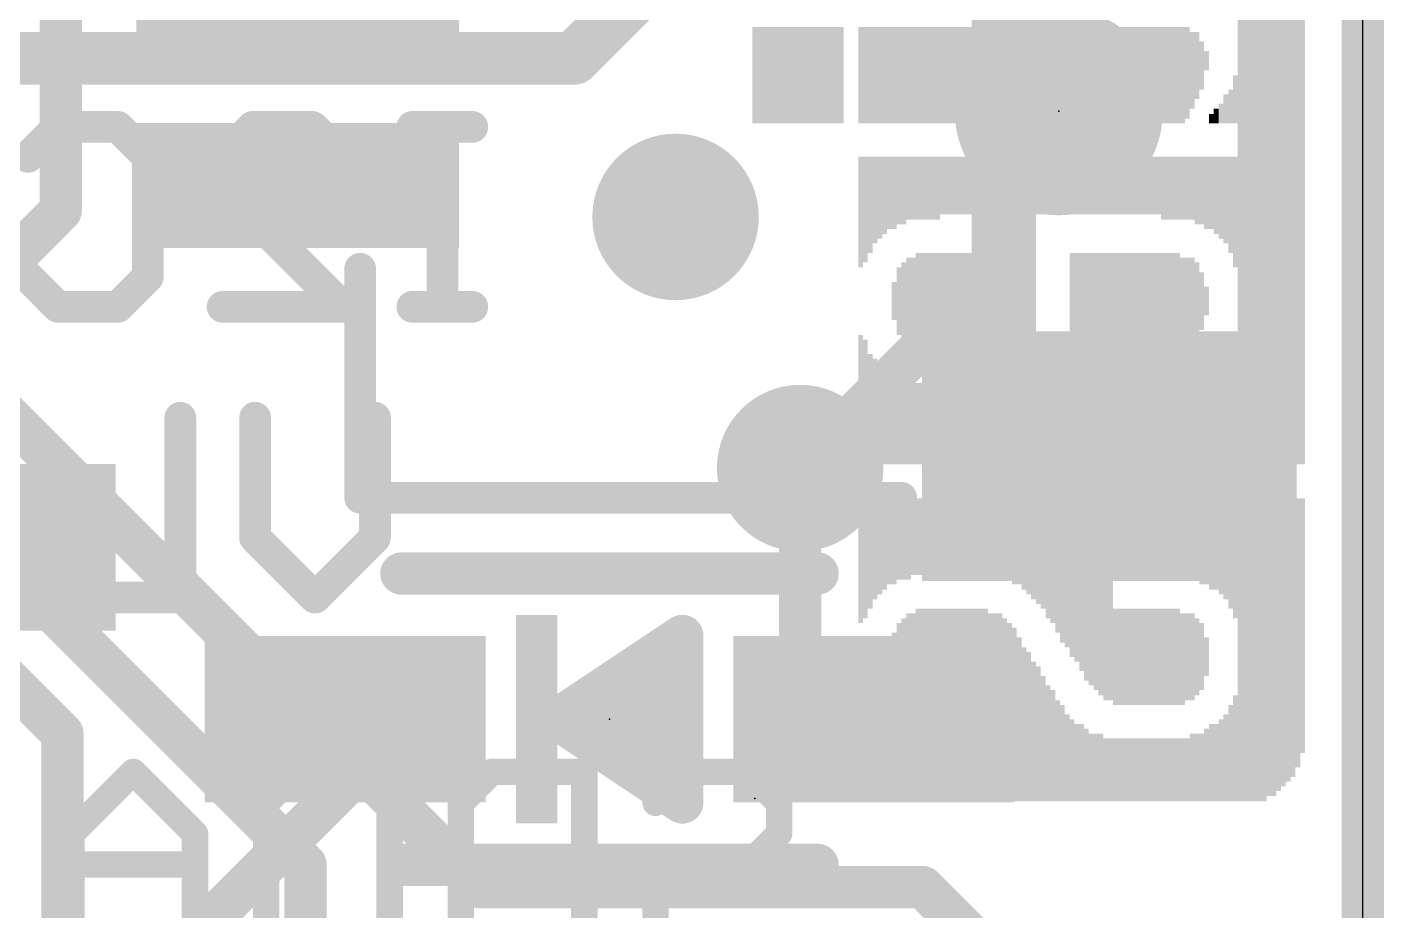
# Model space of a CAD drawing. Extents: x -0.1 to 25.5, y -0.1 to 17.9.
# Drawn here: x 18.98 to 25.5, y 3.91 to 8.15 of the extents above; entities that cross this region are included whole.
import ezdxf

# ---------------------------------------------------------------- set-up
doc = ezdxf.new("R2010")
doc.units = 0
for name, color, linetype in [('1', 12, 'CONTINUOUS'), ('16', 5, 'CONTINUOUS'), ('18', 110, 'CONTINUOUS'), ('20', 53, 'CONTINUOUS'), ('21', 40, 'CONTINUOUS'), ('22', 6, 'CONTINUOUS'), ('23', 40, 'CONTINUOUS'), ('24', 6, 'CONTINUOUS')]:
    doc.layers.add(name, color=color, linetype=linetype)

# ---------------------------------------------------------------- blocks, each defined once
blk = doc.blocks.new('RECT')
blk.add_solid([(-0.5, -0.5), (0.5, -0.5), (-0.5, 0.5), (0.5, 0.5)])
blk = doc.blocks.new('PIE')
at = {"const_width": 0.5}
blk.add_lwpolyline([(0, -0.25, 1), (0, 0.25, 1), (0, -0.25)], format="xyb", dxfattribs=at)
blk = doc.blocks.new('ROUNDV')
at = {"const_width": 0.5}
blk.add_lwpolyline([(0, -0.25, 1), (0, 0.25, 1), (0, -0.25)], format="xyb", dxfattribs=at)

msp = doc.modelspace()

# ---------------------------------------------------------------- linework, layer by layer
at = {"layer": '1', "const_width": 0.2032}
for points in [[(25.4, 17.653), (25.4, 0.381)], [(19.1435, 9.945), (19.1435, 7.269)], [(19.1435, 7.269), (18.4785, 6.604)], [(22.6968, 6.0325), (22.6968, 5.1797)], [(23.0505, 4.826), (22.6968, 5.1797)], [(20.5105, 4.826), (20.5105, 4.5085)], [(20.5105, 4.5085), (18.542, 2.54)]]:
    msp.add_lwpolyline(points, dxfattribs=at)
at = {"layer": '1', "const_width": 0.1016}
for points in [[(19.1794, 7.2331, 1), (19.1076, 7.3049)], [(19.0927, 7.269, 1), (19.1943, 7.269)], [(22.7476, 6.0325, 1), (22.646, 6.0325)], [(22.7327, 5.2156, 1), (22.6609, 5.1438)], [(22.646, 5.1797, 1), (22.7476, 5.1797)], [(20.5613, 4.826, 1), (20.4597, 4.826)], [(23.0146, 4.7901, 1), (23.0864, 4.8619)], [(20.5464, 4.4726, 1), (20.4746, 4.5444)], [(20.4597, 4.5085, 1), (20.5613, 4.5085)]]:
    msp.add_lwpolyline(points, format="xyb", dxfattribs=at)
at = {"layer": '16'}
for points, const_width in [([(25.4, 17.653), (25.4, 0.381)], 0.2032), ([(23.622, 11.176), (23.622, 6.9577)], 0.2032), ([(22.479, 8.8708), (21.6092, 8.001)], 0.254), ([(21.6092, 8.001), (17.0815, 8.001)], 0.254), ([(17.9188, 7.2581), (21.1573, 4.0196)], 0.2032), ([(22.6968, 6.0325), (23.622, 6.9577)], 0.2032), ([(20.32, 4.1275), (17.634, 6.8136)], 0.2032), ([(17.4761, 6.4325), (19.1516, 4.7571)], 0.2032), ([(19.1516, 4.7571), (19.1516, 1.9304)], 0.2032), ([(20.32, 4.1275), (20.32, 2.54)], 0.2032), ([(21.1573, 4.0196), (23.2855, 4.0196)], 0.2032), ([(23.2855, 4.0196), (24.13, 3.175)], 0.2032)]:
    msp.add_lwpolyline(points, dxfattribs=dict(at, const_width=const_width))
for points, const_width in [([(21.5643, 8.0459, 1), (21.6541, 7.9561)], 0.127), ([(21.6092, 7.9375, 1), (21.6092, 8.0645)], 0.127), ([(23.6579, 6.9218, 1), (23.5861, 6.9936)], 0.1016), ([(23.5712, 6.9577, 1), (23.6728, 6.9577)], 0.1016), ([(22.6609, 6.0684, 1), (22.7327, 5.9966)], 0.1016), ([(19.2024, 4.7571, 1), (19.1008, 4.7571)], 0.1016), ([(19.1157, 4.7212, 1), (19.1875, 4.793)], 0.1016), ([(20.3708, 4.1275, 1), (20.2692, 4.1275)], 0.1016), ([(20.2841, 4.0916, 1), (20.3559, 4.1634)], 0.1016), ([(21.1573, 4.0704, 1), (21.1573, 3.9688)], 0.1016), ([(23.3214, 4.0555, 1), (23.2495, 3.9836)], 0.1016), ([(23.2855, 3.9688, 1), (23.2855, 4.0704)], 0.1016), ([(21.1213, 3.9836, 1), (21.1932, 4.0555)], 0.1016)]:
    msp.add_lwpolyline(points, format="xyb", dxfattribs=dict(at, const_width=const_width))
at = {"layer": '20'}
msp.add_line((25.4, 2.54), (25.4, 15.24), dxfattribs=at)
at = {"layer": '21'}
for points, const_width in [([(24.8825, 6.79), (24.8825, 10.99)], 0.1524), ([(20.5825, 5.89), (20.5825, 6.99)], 0.1524), ([(23.1825, 5.89), (20.5825, 5.89)], 0.1524), ([(20.7805, 5.526), (22.7805, 5.526)], 0.2032), ([(21.5305, 4.826), (22.1305, 5.226)], 0.2032), ([(22.1305, 5.226), (22.1305, 4.426)], 0.2032), ([(21.6805, 4.826), (21.9805, 5.026)], 0.2032), ([(21.9805, 5.026), (21.9805, 4.626)], 0.2032), ([(21.7567, 4.8768), (21.9805, 4.8768)], 0.2032), ([(22.1305, 4.426), (21.5305, 4.826)], 0.2032), ([(21.9805, 4.626), (21.6805, 4.826)], 0.2032), ([(21.9091, 4.6736), (21.9805, 4.6736)], 0.2032), ([(22.7805, 4.126), (20.7805, 4.126)], 0.2032)]:
    msp.add_lwpolyline(points, dxfattribs=dict(at, const_width=const_width))
for points, const_width in [([(20.6206, 6.99, 1), (20.5444, 6.99)], 0.0762), ([(24.8444, 6.79, 1), (24.9206, 6.79)], 0.0762), ([(20.5825, 5.9281, 1), (20.5825, 5.8519)], 0.0762), ([(23.1825, 5.8519, 1), (23.1825, 5.9281)], 0.0762), ([(20.5444, 5.89, 1), (20.6206, 5.89)], 0.0762), ([(20.7805, 5.5768, 1), (20.7805, 5.4752)], 0.1016), ([(22.7805, 5.4752, 1), (22.7805, 5.5768)], 0.1016), ([(22.1813, 5.226, 1), (22.0797, 5.226)], 0.1016), ([(22.1587, 5.1837, 1), (22.1023, 5.2683)], 0.1016), ([(22.0313, 5.026, 1), (21.9297, 5.026)], 0.1016), ([(22.0087, 4.9837, 1), (21.9523, 5.0683)], 0.1016), ([(21.7567, 4.9276, 1), (21.7567, 4.826)], 0.1016), ([(21.9805, 4.826, 1), (21.9805, 4.9276)], 0.1016), ([(21.5587, 4.8683, 1), (21.5023, 4.7837)], 0.1016), ([(21.5023, 4.8683, 1), (21.5587, 4.7837)], 0.1016), ([(21.7087, 4.8683, 1), (21.6523, 4.7837)], 0.1016), ([(21.6523, 4.8683, 1), (21.7087, 4.7837)], 0.1016), ([(21.9091, 4.7244, 1), (21.9091, 4.6228)], 0.1016), ([(21.9805, 4.6228, 1), (21.9805, 4.7244)], 0.1016), ([(21.9523, 4.5837, 1), (22.0087, 4.6683)], 0.1016), ([(21.9297, 4.626, 1), (22.0313, 4.626)], 0.1016), ([(22.1023, 4.3837, 1), (22.1587, 4.4683)], 0.1016), ([(22.0797, 4.426, 1), (22.1813, 4.426)], 0.1016), ([(20.7805, 4.1768, 1), (20.7805, 4.0752)], 0.1016), ([(22.7805, 4.0752, 1), (22.7805, 4.1768)], 0.1016)]:
    msp.add_lwpolyline(points, format="xyb", dxfattribs=dict(at, const_width=const_width))
at = {"layer": '22'}
for points, const_width in [([(18.986, 7.5275), (19.1301, 7.6715)], 0.1524), ([(19.1301, 7.6715), (19.4182, 7.6715)], 0.1524), ([(19.4182, 7.6715), (19.5622, 7.5275)], 0.1524), ([(19.9215, 7.5275), (20.0656, 7.6715)], 0.1524), ([(20.0656, 7.6715), (20.3537, 7.6715)], 0.1524), ([(20.3537, 7.6715), (20.4978, 7.5275)], 0.1524), ([(21.1214, 7.6715), (20.8333, 7.6715)], 0.1524), ([(20.9774, 6.8072), (20.9774, 7.6715)], 0.1524), ([(19.5622, 7.5275), (19.5622, 6.9513)], 0.1524), ([(19.9215, 7.3834), (19.9215, 7.5275)], 0.1524), ([(20.4978, 6.8072), (19.9215, 7.3834)], 0.1524), ([(19.1301, 6.8072), (18.986, 6.9513)], 0.1524), ([(19.5622, 6.9513), (19.4182, 6.8072)], 0.1524), ([(19.4182, 6.8072), (19.1301, 6.8072)], 0.1524), ([(19.9215, 6.8072), (20.4978, 6.8072)], 0.1524), ([(21.1214, 6.8072), (20.8333, 6.8072)], 0.1524), ([(19.7182, 6.2745), (19.7182, 5.4102)], 0.1524), ([(20.0775, 5.6983), (20.0775, 6.2745)], 0.1524), ([(20.6537, 6.2745), (20.6537, 5.6983)], 0.1524), ([(20.3656, 5.4102), (20.0775, 5.6983)], 0.1524), ([(20.6537, 5.6983), (20.3656, 5.4102)], 0.1524), ([(19.7182, 5.4102), (19.1419, 5.4102)], 0.1524), ([(19.4922, 4.5728), (19.1956, 4.2762)], 0.127), ([(19.7887, 4.2762), (19.4922, 4.5728)], 0.127), ([(20.1311, 4.4245), (20.2794, 4.5728)], 0.127), ([(20.2794, 4.5728), (20.576, 4.5728)], 0.127), ([(20.576, 4.5728), (20.7243, 4.4245)], 0.127), ([(21.0666, 4.4245), (21.2149, 4.5728)], 0.127), ([(21.2149, 4.5728), (21.6598, 4.5728)], 0.127), ([(21.6598, 4.5728), (21.6598, 3.683)], 0.127), ([(22.0021, 4.4245), (22.1504, 4.5728)], 0.127), ([(22.1504, 4.5728), (22.447, 4.5728)], 0.127), ([(22.447, 4.5728), (22.5953, 4.4245)], 0.127), ([(20.1311, 3.8313), (20.1311, 4.4245)], 0.127), ([(20.7243, 4.4245), (20.7243, 3.8313)], 0.127), ([(21.0666, 3.8313), (21.0666, 4.4245)], 0.127), ([(22.5953, 4.4245), (22.5953, 4.2762)], 0.127), ([(19.1956, 4.2762), (19.1956, 3.683)], 0.127), ([(19.7887, 3.683), (19.7887, 4.2762)], 0.127), ([(22.5953, 4.2762), (22.447, 4.1279)], 0.127), ([(19.7887, 4.1279), (19.1956, 4.1279)], 0.127), ([(22.1504, 4.1279), (22.0021, 3.9796)], 0.127), ([(22.447, 4.1279), (22.1504, 4.1279)], 0.127), ([(22.0021, 3.9796), (22.0021, 3.8313)], 0.127)]:
    msp.add_lwpolyline(points, dxfattribs=dict(at, const_width=const_width))
for points, const_width in [([(19.1301, 7.7096, 1), (19.1301, 7.6334)], 0.0762), ([(19.157, 7.6446, 1), (19.1031, 7.6985)], 0.0762), ([(19.4451, 7.6985, 1), (19.3912, 7.6446)], 0.0762), ([(19.4182, 7.6334, 1), (19.4182, 7.7096)], 0.0762), ([(20.0656, 7.7096, 1), (20.0656, 7.6334)], 0.0762), ([(20.0925, 7.6446, 1), (20.0386, 7.6985)], 0.0762), ([(20.3806, 7.6985, 1), (20.3268, 7.6446)], 0.0762), ([(20.3537, 7.6334, 1), (20.3537, 7.7096)], 0.0762), ([(20.8333, 7.7096, 1), (20.8333, 7.6334)], 0.0762), ([(21.0155, 7.6715, 1), (20.9393, 7.6715)], 0.0762), ([(21.1214, 7.6334, 1), (21.1214, 7.7096)], 0.0762), ([(18.9591, 7.5544, 1), (19.013, 7.5005)], 0.0762), ([(19.6003, 7.5275, 1), (19.5241, 7.5275)], 0.0762), ([(19.5353, 7.5005, 1), (19.5892, 7.5544)], 0.0762), ([(19.9596, 7.5275, 1), (19.8834, 7.5275)], 0.0762), ([(19.8946, 7.5544, 1), (19.9485, 7.5005)], 0.0762), ([(20.4708, 7.5005, 1), (20.5247, 7.5544)], 0.0762), ([(19.9485, 7.4104, 1), (19.8946, 7.3565)], 0.0762), ([(19.8834, 7.3834, 1), (19.9596, 7.3834)], 0.0762), ([(19.013, 6.9782, 1), (18.9591, 6.9243)], 0.0762), ([(19.5241, 6.9513, 1), (19.6003, 6.9513)], 0.0762), ([(19.5892, 6.9243, 1), (19.5353, 6.9782)], 0.0762), ([(19.1301, 6.8453, 1), (19.1301, 6.7691)], 0.0762), ([(19.1031, 6.7803, 1), (19.157, 6.8341)], 0.0762), ([(19.3912, 6.8341, 1), (19.4451, 6.7803)], 0.0762), ([(19.4182, 6.7691, 1), (19.4182, 6.8453)], 0.0762), ([(19.9215, 6.8453, 1), (19.9215, 6.7691)], 0.0762), ([(20.4708, 6.7803, 1), (20.5247, 6.8341)], 0.0762), ([(20.4978, 6.7691, 1), (20.4978, 6.8453)], 0.0762), ([(20.8333, 6.8453, 1), (20.8333, 6.7691)], 0.0762), ([(21.1214, 6.7691, 1), (21.1214, 6.8453)], 0.0762), ([(20.9393, 6.8072, 1), (21.0155, 6.8072)], 0.0762), ([(19.7563, 6.2745, 1), (19.6801, 6.2745)], 0.0762), ([(20.1156, 6.2745, 1), (20.0394, 6.2745)], 0.0762), ([(20.6918, 6.2745, 1), (20.6156, 6.2745)], 0.0762), ([(20.1044, 5.7253, 1), (20.0505, 5.6714)], 0.0762), ([(20.6806, 5.6714, 1), (20.6267, 5.7253)], 0.0762), ([(20.0394, 5.6983, 1), (20.1156, 5.6983)], 0.0762), ([(20.6156, 5.6983, 1), (20.6918, 5.6983)], 0.0762), ([(19.1419, 5.4483, 1), (19.1419, 5.3721)], 0.0762), ([(19.7182, 5.3721, 1), (19.7182, 5.4483)], 0.0762), ([(19.6801, 5.4102, 1), (19.7563, 5.4102)], 0.0762), ([(20.3386, 5.4371, 1), (20.3925, 5.3833)], 0.0762), ([(20.3386, 5.3833, 1), (20.3925, 5.4371)], 0.0762), ([(19.5146, 4.5952, 1), (19.4697, 4.5503)], 0.0635), ([(19.5146, 4.5503, 1), (19.4697, 4.5952)], 0.0635), ([(20.2794, 4.6045, 1), (20.2794, 4.541)], 0.0635), ([(20.3018, 4.5503, 1), (20.2569, 4.5952)], 0.0635), ([(20.5984, 4.5952, 1), (20.5535, 4.5503)], 0.0635), ([(20.576, 4.541, 1), (20.576, 4.6045)], 0.0635), ([(21.2149, 4.6045, 1), (21.2149, 4.541)], 0.0635), ([(21.2374, 4.5503, 1), (21.1924, 4.5952)], 0.0635), ([(21.6915, 4.5728, 1), (21.628, 4.5728)], 0.0635), ([(21.6598, 4.541, 1), (21.6598, 4.6045)], 0.0635), ([(22.1504, 4.6045, 1), (22.1504, 4.541)], 0.0635), ([(22.1729, 4.5503, 1), (22.128, 4.5952)], 0.0635), ([(22.4695, 4.5952, 1), (22.4246, 4.5503)], 0.0635), ([(22.447, 4.541, 1), (22.447, 4.6045)], 0.0635), ([(20.1628, 4.4245, 1), (20.0993, 4.4245)], 0.0635), ([(20.1086, 4.4469, 1), (20.1535, 4.402)], 0.0635), ([(20.756, 4.4245, 1), (20.6925, 4.4245)], 0.0635), ([(20.7018, 4.402, 1), (20.7467, 4.4469)], 0.0635), ([(21.0984, 4.4245, 1), (21.0349, 4.4245)], 0.0635), ([(21.0442, 4.4469, 1), (21.0891, 4.402)], 0.0635), ([(21.9797, 4.4469, 1), (22.0246, 4.402)], 0.0635), ([(22.627, 4.4245, 1), (22.5635, 4.4245)], 0.0635), ([(22.5728, 4.402, 1), (22.6177, 4.4469)], 0.0635), ([(19.2273, 4.2762, 1), (19.1638, 4.2762)], 0.0635), ([(19.1731, 4.2986, 1), (19.218, 4.2537)], 0.0635), ([(19.8205, 4.2762, 1), (19.757, 4.2762)], 0.0635), ([(19.7663, 4.2537, 1), (19.8112, 4.2986)], 0.0635), ([(22.5635, 4.2762, 1), (22.627, 4.2762)], 0.0635), ([(22.6177, 4.2537, 1), (22.5728, 4.2986)], 0.0635), ([(19.1956, 4.1596, 1), (19.1956, 4.0961)], 0.0635), ([(19.7887, 4.0961, 1), (19.7887, 4.1596)], 0.0635), ([(22.1504, 4.1596, 1), (22.1504, 4.0961)], 0.0635), ([(22.1729, 4.1054, 1), (22.128, 4.1503)], 0.0635), ([(22.4246, 4.1503, 1), (22.4695, 4.1054)], 0.0635), ([(22.447, 4.0961, 1), (22.447, 4.1596)], 0.0635), ([(22.0339, 3.9796, 1), (21.9704, 3.9796)], 0.0635), ([(21.9797, 4.002, 1), (22.0246, 3.9571)], 0.0635)]:
    msp.add_lwpolyline(points, format="xyb", dxfattribs=dict(at, const_width=const_width))
at = {"layer": '23'}
for p in [(23.9395, 7.747), (21.7805, 4.826)]:
    msp.add_point(p, dxfattribs=at)
at = {"layer": '24'}
msp.add_point((22.479, 4.445), dxfattribs=at)

# ---------------------------------------------------------------- block references
at = {"layer": '1', "rotation": 180}
for p, xscale, yscale in [((20.2825, 8.39), 1.55, 0.6), ((20.2825, 7.39), 1.55, 0.6), ((24.1825, 6.09), 1.8, 1.2), ((18.7325, 5.6515), 1.35, 0.8)]:
    msp.add_blockref('RECT', p, dxfattribs=dict(at, xscale=xscale, yscale=yscale))
at = {"layer": '1'}
msp.add_blockref('PIE', (23.9395, 7.747), dxfattribs=at)
at = {"layer": '1', "xscale": 1.35, "yscale": 0.8}
for p in [(20.5105, 4.826), (23.0505, 4.826)]:
    msp.add_blockref('RECT', p, dxfattribs=at)
at = {"layer": '18', "xscale": 0.8001, "yscale": 0.8001}
for p in [(22.098, 7.239), (22.098, 7.239), (22.6968, 6.0325), (22.6968, 6.0325)]:
    msp.add_blockref('ROUNDV', p, dxfattribs=at)
at = {"layer": '21', "xscale": 0.2}
msp.add_blockref('RECT', (21.4305, 4.826), dxfattribs=at)
at = {"layer": '22', "rotation": 90}
for p, xscale, yscale in [((24.8111, 8.81), 5.5194, 0.0231), ((24.8342, 8.81), 5.5194, 0.0231), ((24.8573, 8.81), 5.5194, 0.0231), ((24.8804, 8.81), 5.5194, 0.0231), ((24.9036, 8.81), 5.5194, 0.0231), ((24.9267, 8.7973), 5.494, 0.0231), ((24.9498, 8.7973), 5.494, 0.0231), ((24.9729, 8.7859), 5.4712, 0.0231), ((24.996, 8.7859), 5.4712, 0.0231), ((25.019, 8.7744), 5.4483, 0.0229), ((25.042, 8.763), 5.4254, 0.0231), ((25.0651, 8.7516), 5.4026, 0.0231), ((25.0882, 8.7287), 5.3569, 0.0231), ((25.1113, 8.6944), 5.2883, 0.0231), ((22.479, 7.9197), 0.4623, 0.0229), ((22.502, 7.9197), 0.4623, 0.0231), ((22.5251, 7.9197), 0.4623, 0.0231), ((22.5482, 7.9197), 0.4623, 0.0231), ((22.5713, 7.9197), 0.4623, 0.0231), ((22.5944, 7.9197), 0.4623, 0.0231), ((22.6176, 7.9197), 0.4623, 0.0231), ((22.6407, 7.9197), 0.4623, 0.0231), ((22.6638, 7.9197), 0.4623, 0.0231), ((22.6869, 7.9197), 0.4623, 0.0231), ((22.71, 7.9197), 0.4623, 0.0231), ((22.733, 7.9197), 0.4623, 0.0229), ((22.756, 7.9197), 0.4623, 0.0231), ((22.7791, 7.9197), 0.4623, 0.0231), ((22.8022, 7.9197), 0.4623, 0.0231), ((22.8253, 7.9197), 0.4623, 0.0231), ((22.8484, 7.9197), 0.4623, 0.0231), ((22.8716, 7.9197), 0.4623, 0.0231), ((22.8947, 7.9197), 0.4623, 0.0231), ((22.987, 7.9197), 0.4623, 0.0229), ((23.01, 7.9197), 0.4623, 0.0231), ((23.0331, 7.9197), 0.4623, 0.0231), ((23.0562, 7.9197), 0.4623, 0.0231), ((23.0793, 7.9197), 0.4623, 0.0231), ((23.1024, 7.9197), 0.4623, 0.0231), ((23.1256, 7.9197), 0.4623, 0.0231), ((23.1487, 7.9197), 0.4623, 0.0231), ((23.1718, 7.9197), 0.4623, 0.0231), ((23.1949, 7.9197), 0.4623, 0.0231), ((23.218, 7.9197), 0.4623, 0.0231), ((23.241, 7.9197), 0.4623, 0.0229), ((23.264, 7.9197), 0.4623, 0.0231), ((23.2871, 7.9197), 0.4623, 0.0231), ((23.3102, 7.9197), 0.4623, 0.0231), ((23.3333, 7.9197), 0.4623, 0.0231), ((23.3564, 7.9197), 0.4623, 0.0231), ((23.3796, 7.9197), 0.4623, 0.0231), ((23.4027, 7.9197), 0.4623, 0.0231), ((23.4258, 7.9197), 0.4623, 0.0231), ((23.4489, 7.9197), 0.4623, 0.0231), ((23.472, 7.9197), 0.4623, 0.0231), ((23.495, 7.9197), 0.4623, 0.0229), ((23.518, 7.9197), 0.4623, 0.0231), ((23.5411, 7.9197), 0.4623, 0.0231), ((23.5642, 7.9197), 0.4623, 0.0231), ((23.5873, 7.9197), 0.4623, 0.0231), ((23.6104, 7.9197), 0.4623, 0.0231), ((23.6336, 7.9197), 0.4623, 0.0231), ((23.6567, 7.9197), 0.4623, 0.0231), ((23.6798, 7.9197), 0.4623, 0.0231), ((23.7029, 7.9197), 0.4623, 0.0231), ((23.726, 7.9197), 0.4623, 0.0231), ((23.749, 7.9197), 0.4623, 0.0229), ((23.772, 7.9197), 0.4623, 0.0231), ((23.7951, 7.9197), 0.4623, 0.0231), ((23.8182, 7.9197), 0.4623, 0.0231), ((23.8413, 7.9197), 0.4623, 0.0231), ((23.8644, 7.9197), 0.4623, 0.0231), ((23.8876, 7.9197), 0.4623, 0.0231), ((23.9107, 7.9197), 0.4623, 0.0231), ((23.9338, 7.9197), 0.4623, 0.0231), ((23.9569, 7.9197), 0.4623, 0.0231), ((23.98, 7.9197), 0.4623, 0.0231), ((24.003, 7.9197), 0.4623, 0.0229), ((24.026, 7.9197), 0.4623, 0.0231), ((24.0491, 7.9197), 0.4623, 0.0231), ((24.0722, 7.9197), 0.4623, 0.0231), ((24.0953, 7.9197), 0.4623, 0.0231), ((24.1184, 7.9197), 0.4623, 0.0231), ((24.1416, 7.9197), 0.4623, 0.0231), ((24.1647, 7.9197), 0.4623, 0.0231), ((24.1878, 7.9197), 0.4623, 0.0231), ((24.2109, 7.9197), 0.4623, 0.0231), ((24.234, 7.9197), 0.4623, 0.0231), ((24.257, 7.9197), 0.4623, 0.0229), ((24.28, 7.9197), 0.4623, 0.0231), ((24.3031, 7.9197), 0.4623, 0.0231), ((24.3262, 7.9197), 0.4623, 0.0231), ((24.3493, 7.9197), 0.4623, 0.0231), ((24.3724, 7.9197), 0.4623, 0.0231), ((24.3956, 7.9197), 0.4623, 0.0231), ((24.4187, 7.9197), 0.4623, 0.0231), ((24.4418, 7.9197), 0.4623, 0.0231), ((24.4649, 7.9197), 0.4623, 0.0231), ((24.488, 7.9197), 0.4623, 0.0231), ((24.511, 7.9197), 0.4623, 0.0229), ((24.534, 7.9197), 0.4623, 0.0231), ((24.5571, 7.9312), 0.4394, 0.0231), ((24.5802, 7.9439), 0.3683, 0.0231), ((24.6033, 7.9667), 0.3226, 0.0231), ((24.6264, 7.9667), 0.2311, 0.0231), ((24.6496, 7.9896), 0.094, 0.0231), ((24.788, 7.8042), 0.2311, 0.0231), ((24.742, 7.7584), 0.1397, 0.0231), ((24.765, 7.7699), 0.1626, 0.0229), ((24.6958, 7.7241), 0.0711, 0.0231), ((24.7189, 7.7356), 0.094, 0.0231), ((24.6727, 7.7114), 0.0457, 0.0231), ((22.987, 7.2631), 0.5309, 0.0229), ((23.01, 7.2746), 0.508, 0.0231), ((23.0331, 7.2974), 0.4623, 0.0231), ((23.0562, 7.3203), 0.4166, 0.0231), ((23.0793, 7.3317), 0.3937, 0.0231), ((23.1024, 7.3431), 0.3708, 0.0231), ((23.1256, 7.3546), 0.348, 0.0231), ((23.1487, 7.3546), 0.348, 0.0231), ((23.1718, 7.366), 0.3251, 0.0231), ((23.1949, 7.366), 0.3251, 0.0231), ((23.218, 7.3774), 0.3023, 0.0231), ((23.241, 7.3774), 0.3023, 0.0229), ((23.264, 7.3774), 0.3023, 0.0231), ((23.2871, 7.3774), 0.3023, 0.0231), ((23.3102, 7.3774), 0.3023, 0.0231), ((23.3333, 7.3774), 0.3023, 0.0231), ((23.3564, 7.3774), 0.3023, 0.0231), ((23.3796, 7.3901), 0.2769, 0.0231), ((23.4027, 7.3901), 0.2769, 0.0231), ((23.4258, 7.3901), 0.2769, 0.0231), ((23.4489, 7.3901), 0.2769, 0.0231), ((23.472, 7.3901), 0.2769, 0.0231), ((23.495, 7.3901), 0.2769, 0.0229), ((23.518, 7.3901), 0.2769, 0.0231), ((23.5411, 7.3901), 0.2769, 0.0231), ((23.5642, 7.0663), 0.9246, 0.0231), ((23.5873, 7.0663), 0.9246, 0.0231), ((23.6104, 7.0663), 0.9246, 0.0231), ((23.6336, 7.0663), 0.9246, 0.0231), ((23.6567, 7.0663), 0.9246, 0.0231), ((23.6798, 7.0663), 0.9246, 0.0231), ((23.7029, 7.0663), 0.9246, 0.0231), ((23.726, 7.0663), 0.9246, 0.0231), ((23.749, 7.0663), 0.9246, 0.0229), ((23.772, 7.0663), 0.9246, 0.0231), ((23.7951, 7.0663), 0.9246, 0.0231), ((23.8182, 7.0663), 0.9246, 0.0231), ((23.8413, 7.3901), 0.2769, 0.0231), ((23.8644, 7.3901), 0.2769, 0.0231), ((23.8876, 7.3901), 0.2769, 0.0231), ((23.9107, 7.3901), 0.2769, 0.0231), ((23.9338, 7.3901), 0.2769, 0.0231), ((23.9569, 7.3901), 0.2769, 0.0231), ((23.98, 7.3901), 0.2769, 0.0231), ((24.003, 7.3901), 0.2769, 0.0229), ((24.026, 7.3901), 0.2769, 0.0231), ((24.0491, 7.3901), 0.2769, 0.0231), ((24.0722, 7.3901), 0.2769, 0.0231), ((24.0953, 7.3901), 0.2769, 0.0231), ((24.1184, 7.3901), 0.2769, 0.0231), ((24.1416, 7.3901), 0.2769, 0.0231), ((24.1647, 7.3901), 0.2769, 0.0231), ((24.1878, 7.3901), 0.2769, 0.0231), ((24.2109, 7.3901), 0.2769, 0.0231), ((24.234, 7.3901), 0.2769, 0.0231), ((24.257, 7.3901), 0.2769, 0.0229), ((24.28, 7.3901), 0.2769, 0.0231), ((24.3031, 7.3901), 0.2769, 0.0231), ((24.3262, 7.3901), 0.2769, 0.0231), ((24.3493, 7.3901), 0.2769, 0.0231), ((24.3724, 7.3901), 0.2769, 0.0231), ((24.3956, 7.3901), 0.2769, 0.0231), ((24.4187, 7.3901), 0.2769, 0.0231), ((24.4418, 7.3774), 0.3023, 0.0231), ((24.4649, 7.3774), 0.3023, 0.0231), ((24.488, 7.3774), 0.3023, 0.0231), ((24.511, 7.3774), 0.3023, 0.0229), ((24.534, 7.3774), 0.3023, 0.0231), ((24.5571, 7.3774), 0.3023, 0.0231), ((24.5802, 7.3774), 0.3023, 0.0231), ((24.6033, 7.366), 0.3251, 0.0231), ((24.6264, 7.366), 0.3251, 0.0231), ((24.6496, 7.3546), 0.348, 0.0231), ((24.6727, 7.3546), 0.348, 0.0231), ((24.6958, 7.3431), 0.3708, 0.0231), ((24.7189, 7.3317), 0.3937, 0.0231), ((24.742, 7.3203), 0.4166, 0.0231), ((24.765, 7.2974), 0.4623, 0.0229), ((24.788, 7.2631), 0.5309, 0.0231), ((23.218, 6.8351), 0.4166, 0.0231), ((23.241, 6.8351), 0.4166, 0.0229), ((23.264, 6.8351), 0.4623, 0.0231), ((23.2871, 6.8351), 0.4623, 0.0231), ((23.3102, 6.8351), 0.4623, 0.0231), ((23.3333, 6.8351), 0.4623, 0.0231), ((23.3564, 6.8351), 0.4623, 0.0231), ((23.3796, 6.8351), 0.4623, 0.0231), ((23.4027, 6.8351), 0.4623, 0.0231), ((23.4258, 6.8351), 0.4623, 0.0231), ((23.4489, 6.8351), 0.4623, 0.0231), ((23.472, 6.8351), 0.4623, 0.0231), ((23.495, 6.8351), 0.4623, 0.0229), ((23.518, 6.8351), 0.4623, 0.0231), ((23.5411, 6.8351), 0.4623, 0.0231), ((24.003, 6.8351), 0.4623, 0.0229), ((24.026, 6.8351), 0.4623, 0.0231), ((24.0491, 6.8351), 0.4623, 0.0231), ((24.0722, 6.8351), 0.4623, 0.0231), ((24.0953, 6.8351), 0.4623, 0.0231), ((24.1184, 6.8351), 0.4623, 0.0231), ((24.1416, 6.8351), 0.4623, 0.0231), ((24.1647, 6.8351), 0.4623, 0.0231), ((24.1878, 6.8351), 0.4623, 0.0231), ((24.2109, 6.8351), 0.4623, 0.0231), ((24.234, 6.8351), 0.4623, 0.0231), ((24.257, 6.8351), 0.4623, 0.0229), ((24.28, 6.8351), 0.4623, 0.0231), ((24.3031, 6.8351), 0.4623, 0.0231), ((24.3262, 6.8351), 0.4623, 0.0231), ((24.3493, 6.8351), 0.4623, 0.0231), ((24.3724, 6.8351), 0.4623, 0.0231), ((24.3956, 6.8351), 0.4623, 0.0231), ((24.4187, 6.8351), 0.4623, 0.0231), ((24.4418, 6.8351), 0.4623, 0.0231), ((24.4649, 6.8351), 0.4623, 0.0231), ((24.488, 6.8351), 0.4623, 0.0231), ((24.511, 6.8351), 0.4623, 0.0229), ((24.534, 6.8237), 0.4394, 0.0231), ((24.5571, 6.8351), 0.4166, 0.0231), ((24.5802, 6.8351), 0.4166, 0.0231), ((23.1718, 6.8351), 0.3251, 0.0231), ((23.1949, 6.8351), 0.3708, 0.0231), ((24.6033, 6.8351), 0.3708, 0.0231), ((23.1487, 6.8351), 0.1829, 0.0231), ((24.6264, 6.8339), 0.2769, 0.0231), ((24.6496, 6.8351), 0.1372, 0.0231), ((22.987, 6.3614), 0.6223, 0.0229), ((23.01, 6.35), 0.5994, 0.0231), ((24.765, 6.4313), 0.3454, 0.0229), ((24.788, 6.4541), 0.3912, 0.0231), ((23.0331, 6.3157), 0.5309, 0.0231), ((23.0562, 6.3043), 0.508, 0.0231), ((23.0793, 6.2929), 0.4851, 0.0231), ((24.7189, 6.397), 0.2769, 0.0231), ((24.742, 6.4084), 0.2997, 0.0231), ((23.1024, 6.2814), 0.4623, 0.0231), ((23.1256, 6.27), 0.4394, 0.0231), ((23.1487, 6.2573), 0.414, 0.0231), ((23.1718, 6.2573), 0.414, 0.0231), ((23.1949, 6.2573), 0.414, 0.0231), ((24.6033, 6.2573), 0.414, 0.0231), ((24.6264, 6.2573), 0.414, 0.0231), ((24.6496, 6.3741), 0.2311, 0.0231), ((24.6727, 6.3741), 0.2311, 0.0231), ((24.6958, 6.3856), 0.254, 0.0231), ((23.218, 6.2459), 0.3912, 0.0231), ((23.241, 6.2459), 0.3912, 0.0229), ((23.264, 6.2459), 0.3912, 0.0231), ((23.2871, 6.2459), 0.3912, 0.0231), ((23.3102, 6.2344), 0.3683, 0.0231), ((23.3333, 6.2344), 0.3683, 0.0231), ((23.3564, 6.2344), 0.3683, 0.0231), ((23.3796, 6.2344), 0.3683, 0.0231), ((23.4027, 6.2344), 0.3683, 0.0231), ((23.4258, 6.2344), 0.3683, 0.0231), ((23.4489, 6.2344), 0.3683, 0.0231), ((23.472, 6.2344), 0.3683, 0.0231), ((23.495, 6.2344), 0.3683, 0.0229), ((23.518, 6.2344), 0.3683, 0.0231), ((23.5411, 6.2344), 0.3683, 0.0231), ((23.5642, 6.2344), 0.3683, 0.0231), ((23.5873, 6.2344), 0.3683, 0.0231), ((23.6104, 6.2344), 0.3683, 0.0231), ((23.6336, 6.2344), 0.3683, 0.0231), ((23.6567, 6.2344), 0.3683, 0.0231), ((23.6798, 6.2344), 0.3683, 0.0231), ((23.7029, 6.2344), 0.3683, 0.0231), ((23.726, 6.2344), 0.3683, 0.0231), ((23.749, 6.2344), 0.3683, 0.0229), ((23.772, 6.2344), 0.3683, 0.0231), ((23.7951, 6.2344), 0.3683, 0.0231), ((23.8182, 6.2344), 0.3683, 0.0231), ((23.8413, 6.2344), 0.3683, 0.0231), ((23.8644, 6.2344), 0.3683, 0.0231), ((23.8876, 6.2344), 0.3683, 0.0231), ((23.9107, 6.2344), 0.3683, 0.0231), ((23.9338, 6.2344), 0.3683, 0.0231), ((23.9569, 6.2344), 0.3683, 0.0231), ((23.98, 6.2344), 0.3683, 0.0231), ((24.003, 6.2344), 0.3683, 0.0229), ((24.026, 6.2344), 0.3683, 0.0231), ((24.0491, 6.2344), 0.3683, 0.0231), ((24.0722, 6.2344), 0.3683, 0.0231), ((24.0953, 6.2344), 0.3683, 0.0231), ((24.1184, 6.2344), 0.3683, 0.0231), ((24.1416, 6.2344), 0.3683, 0.0231), ((24.1647, 6.2344), 0.3683, 0.0231), ((24.1878, 6.2344), 0.3683, 0.0231), ((24.2109, 6.2344), 0.3683, 0.0231), ((24.234, 6.2344), 0.3683, 0.0231), ((24.257, 6.2344), 0.3683, 0.0229), ((24.28, 6.2344), 0.3683, 0.0231), ((24.3031, 6.2344), 0.3683, 0.0231), ((24.3262, 6.2344), 0.3683, 0.0231), ((24.3493, 6.2344), 0.3683, 0.0231), ((24.3724, 6.2344), 0.3683, 0.0231), ((24.3956, 6.2344), 0.3683, 0.0231), ((24.4187, 6.2344), 0.3683, 0.0231), ((24.4418, 6.2344), 0.3683, 0.0231), ((24.4649, 6.2344), 0.3683, 0.0231), ((24.488, 6.2344), 0.3683, 0.0231), ((24.511, 6.2459), 0.3912, 0.0229), ((24.534, 6.2459), 0.3912, 0.0231), ((24.5571, 6.2459), 0.3912, 0.0231), ((24.5802, 6.2459), 0.3912, 0.0231), ((22.987, 5.588), 0.5994, 0.0229), ((23.01, 5.5994), 0.5766, 0.0231), ((23.0331, 5.6223), 0.5309, 0.0231), ((23.0562, 5.6452), 0.4851, 0.0231), ((23.0793, 5.6566), 0.4623, 0.0231), ((23.1024, 5.668), 0.4394, 0.0231), ((23.1256, 5.6807), 0.414, 0.0231), ((23.1487, 5.6807), 0.414, 0.0231), ((23.1718, 5.6921), 0.3912, 0.0231), ((23.1949, 5.6921), 0.3912, 0.0231), ((23.218, 5.6921), 0.3912, 0.0231), ((23.241, 5.7036), 0.3683, 0.0229), ((23.264, 5.7036), 0.3683, 0.0231), ((23.2871, 5.7036), 0.3683, 0.0231), ((23.3102, 5.7036), 0.3683, 0.0231), ((23.3333, 5.7036), 0.3683, 0.0231), ((23.3564, 5.7036), 0.3683, 0.0231), ((23.3796, 5.7036), 0.3683, 0.0231), ((23.4027, 5.7036), 0.3683, 0.0231), ((23.4258, 5.7036), 0.3683, 0.0231), ((23.4489, 5.7036), 0.3683, 0.0231), ((23.472, 5.7036), 0.3683, 0.0231), ((23.495, 5.7036), 0.3683, 0.0229), ((23.518, 5.7036), 0.3683, 0.0231), ((23.5411, 5.7036), 0.3683, 0.0231), ((23.5642, 5.7036), 0.3683, 0.0231), ((23.5873, 5.7036), 0.3683, 0.0231), ((23.6104, 5.7036), 0.3683, 0.0231), ((23.6336, 5.7036), 0.3683, 0.0231), ((23.6567, 5.7036), 0.3683, 0.0231), ((23.6798, 5.6921), 0.3912, 0.0231), ((23.7029, 5.6921), 0.3912, 0.0231), ((23.726, 5.6807), 0.414, 0.0231), ((23.749, 5.6807), 0.414, 0.0229), ((23.772, 5.668), 0.4394, 0.0231), ((23.7951, 5.6566), 0.4623, 0.0231), ((23.8182, 5.6452), 0.4851, 0.0231), ((23.8413, 5.6337), 0.508, 0.0231), ((23.8644, 5.6223), 0.5309, 0.0231), ((23.8876, 5.5994), 0.5766, 0.0231), ((23.9107, 5.588), 0.5994, 0.0231), ((23.9338, 5.5651), 0.6452, 0.0231), ((23.9569, 5.541), 0.6934, 0.0231), ((23.98, 5.5296), 0.7163, 0.0231), ((24.003, 5.5067), 0.762, 0.0229), ((24.026, 5.4953), 0.7849, 0.0231), ((24.0491, 5.4724), 0.8306, 0.0231), ((24.0722, 5.4496), 0.8763, 0.0231), ((24.0953, 5.4381), 0.8992, 0.0231), ((24.1184, 5.4267), 0.922, 0.0231), ((24.1416, 5.414), 0.9474, 0.0231), ((24.1647, 5.4026), 0.9703, 0.0231), ((24.1878, 5.4026), 0.9703, 0.0231), ((24.2109, 5.7036), 0.3683, 0.0231), ((24.234, 5.7036), 0.3683, 0.0231), ((24.257, 5.7036), 0.3683, 0.0229), ((24.28, 5.7036), 0.3683, 0.0231), ((24.3031, 5.7036), 0.3683, 0.0231), ((24.3262, 5.7036), 0.3683, 0.0231), ((24.3493, 5.7036), 0.3683, 0.0231), ((24.3724, 5.7036), 0.3683, 0.0231), ((24.3956, 5.7036), 0.3683, 0.0231), ((24.4187, 5.7036), 0.3683, 0.0231), ((24.4418, 5.7036), 0.3683, 0.0231), ((24.4649, 5.7036), 0.3683, 0.0231), ((24.488, 5.7036), 0.3683, 0.0231), ((24.511, 5.7036), 0.3683, 0.0229), ((24.534, 5.7036), 0.3683, 0.0231), ((24.5571, 5.6921), 0.3912, 0.0231), ((24.5802, 5.6921), 0.3912, 0.0231), ((24.6033, 5.6921), 0.3912, 0.0231), ((24.6264, 5.6807), 0.414, 0.0231), ((24.8111, 5.16), 1.4554, 0.0231), ((24.8342, 5.16), 1.4554, 0.0231), ((24.8573, 5.16), 1.4554, 0.0231), ((24.8804, 5.16), 1.4554, 0.0231), ((24.9036, 5.16), 1.4554, 0.0231), ((24.9267, 5.16), 1.4554, 0.0231), ((24.9498, 5.1727), 1.43, 0.0231), ((24.9729, 5.1727), 1.43, 0.0231), ((24.996, 5.1841), 1.4072, 0.0231), ((25.019, 5.1956), 1.3843, 0.0229), ((25.042, 5.207), 1.3614, 0.0231), ((25.0651, 5.2184), 1.3386, 0.0231), ((25.0882, 5.2413), 1.2929, 0.0231), ((25.1113, 5.2756), 1.2243, 0.0231), ((24.6496, 5.5766), 0.2057, 0.0231), ((24.6727, 5.5639), 0.2311, 0.0231), ((24.6958, 5.5639), 0.2311, 0.0231), ((24.7189, 5.5524), 0.254, 0.0231), ((24.742, 5.541), 0.2769, 0.0231), ((24.765, 5.5182), 0.3226, 0.0229), ((24.788, 5.4953), 0.3683, 0.0231), ((23.264, 5.1257), 0.4623, 0.0231), ((23.2871, 5.1257), 0.4623, 0.0231), ((23.3102, 5.1257), 0.4623, 0.0231), ((23.3333, 5.1257), 0.4623, 0.0231), ((23.3564, 5.1257), 0.4623, 0.0231), ((23.3796, 5.1257), 0.4623, 0.0231), ((23.4027, 5.1257), 0.4623, 0.0231), ((23.4258, 5.1257), 0.4623, 0.0231), ((23.4489, 5.1257), 0.4623, 0.0231), ((23.472, 5.1257), 0.4623, 0.0231), ((23.495, 5.1257), 0.4623, 0.0229), ((23.518, 5.1257), 0.4623, 0.0231), ((23.5411, 5.1257), 0.4623, 0.0231), ((23.5642, 5.1257), 0.4623, 0.0231), ((23.5873, 5.1257), 0.4623, 0.0231), ((24.2109, 5.1257), 0.4623, 0.0231), ((24.234, 5.1257), 0.4623, 0.0231), ((24.257, 5.1257), 0.4623, 0.0229), ((24.28, 5.1257), 0.4623, 0.0231), ((24.3031, 5.1257), 0.4623, 0.0231), ((24.3262, 5.1257), 0.4623, 0.0231), ((24.3493, 5.1257), 0.4623, 0.0231), ((24.3724, 5.1257), 0.4623, 0.0231), ((24.3956, 5.1257), 0.4623, 0.0231), ((24.4187, 5.1257), 0.4623, 0.0231), ((24.4418, 5.1257), 0.4623, 0.0231), ((24.4649, 5.1257), 0.4623, 0.0231), ((24.488, 5.1257), 0.4623, 0.0231), ((24.511, 5.1257), 0.4623, 0.0229), ((23.1718, 5.127), 0.3226, 0.0231), ((23.1949, 5.1257), 0.3708, 0.0231), ((23.218, 5.1257), 0.4166, 0.0231), ((23.241, 5.1143), 0.4394, 0.0229), ((23.6104, 5.1143), 0.4394, 0.0231), ((23.6336, 4.8832), 0.9017, 0.0231), ((23.6567, 4.8832), 0.9017, 0.0231), ((23.6798, 4.8717), 0.8788, 0.0231), ((23.7029, 4.8603), 0.856, 0.0231), ((24.534, 5.1143), 0.4394, 0.0231), ((24.5571, 5.1257), 0.4166, 0.0231), ((24.5802, 5.1257), 0.4166, 0.0231), ((24.6033, 5.1257), 0.3708, 0.0231), ((24.6264, 5.127), 0.3226, 0.0231), ((23.1487, 5.127), 0.2311, 0.0231), ((23.726, 4.8489), 0.8331, 0.0231), ((23.749, 4.826), 0.7874, 0.0229), ((24.6496, 5.127), 0.1854, 0.0231), ((23.772, 4.8019), 0.7391, 0.0231), ((23.7951, 4.7904), 0.7163, 0.0231), ((23.8182, 4.7676), 0.6706, 0.0231), ((23.8413, 4.7561), 0.6477, 0.0231), ((23.8644, 4.7333), 0.602, 0.0231), ((22.987, 4.8031), 0.3251, 0.0229), ((23.8876, 4.7104), 0.5563, 0.0231), ((23.9107, 4.699), 0.5334, 0.0231), ((23.01, 4.7676), 0.3454, 0.0231), ((23.0331, 4.7219), 0.3454, 0.0231), ((23.9338, 4.6749), 0.4851, 0.0231), ((23.9569, 4.6634), 0.4623, 0.0231), ((24.765, 4.6634), 0.4623, 0.0229), ((24.788, 4.6863), 0.508, 0.0231), ((23.0562, 4.6876), 0.3226, 0.0231), ((23.0793, 4.6647), 0.3226, 0.0231), ((23.98, 4.6406), 0.4166, 0.0231), ((24.003, 4.6292), 0.3937, 0.0229), ((24.7189, 4.6292), 0.3937, 0.0231), ((24.742, 4.6406), 0.4166, 0.0231), ((23.1024, 4.6418), 0.3226, 0.0231), ((23.1256, 4.619), 0.3226, 0.0231), ((23.1487, 4.619), 0.3226, 0.0231), ((24.026, 4.6177), 0.3708, 0.0231), ((24.0491, 4.6177), 0.3708, 0.0231), ((24.0722, 4.6063), 0.348, 0.0231), ((24.6496, 4.6063), 0.348, 0.0231), ((24.6727, 4.6177), 0.3708, 0.0231), ((24.6958, 4.6177), 0.3708, 0.0231), ((23.1718, 4.5949), 0.3251, 0.0231), ((23.1949, 4.5949), 0.3251, 0.0231), ((23.218, 4.5949), 0.3251, 0.0231), ((23.241, 4.5834), 0.3023, 0.0229), ((23.264, 4.5834), 0.3023, 0.0231), ((23.2871, 4.5834), 0.3023, 0.0231), ((23.3102, 4.5834), 0.3023, 0.0231), ((23.3333, 4.5834), 0.3023, 0.0231), ((23.3564, 4.5834), 0.3023, 0.0231), ((23.3796, 4.5834), 0.3023, 0.0231), ((23.4027, 4.5834), 0.3023, 0.0231), ((23.4258, 4.5834), 0.3023, 0.0231), ((23.4489, 4.5834), 0.3023, 0.0231), ((23.472, 4.5834), 0.3023, 0.0231), ((23.495, 4.5834), 0.3023, 0.0229), ((23.518, 4.5834), 0.3023, 0.0231), ((23.5411, 4.5834), 0.3023, 0.0231), ((23.5642, 4.5834), 0.3023, 0.0231), ((23.5873, 4.5834), 0.3023, 0.0231), ((23.6104, 4.5834), 0.3023, 0.0231), ((24.0953, 4.5949), 0.3251, 0.0231), ((24.1184, 4.5949), 0.3251, 0.0231), ((24.1416, 4.5949), 0.3251, 0.0231), ((24.1647, 4.5834), 0.3023, 0.0231), ((24.1878, 4.5834), 0.3023, 0.0231), ((24.2109, 4.5834), 0.3023, 0.0231), ((24.234, 4.5834), 0.3023, 0.0231), ((24.257, 4.5834), 0.3023, 0.0229), ((24.28, 4.5834), 0.3023, 0.0231), ((24.3031, 4.5834), 0.3023, 0.0231), ((24.3262, 4.5834), 0.3023, 0.0231), ((24.3493, 4.5834), 0.3023, 0.0231), ((24.3724, 4.5834), 0.3023, 0.0231), ((24.3956, 4.5834), 0.3023, 0.0231), ((24.4187, 4.5834), 0.3023, 0.0231), ((24.4418, 4.5834), 0.3023, 0.0231), ((24.4649, 4.5834), 0.3023, 0.0231), ((24.488, 4.5834), 0.3023, 0.0231), ((24.511, 4.5834), 0.3023, 0.0229), ((24.534, 4.5834), 0.3023, 0.0231), ((24.5571, 4.5834), 0.3023, 0.0231), ((24.5802, 4.5949), 0.3251, 0.0231), ((24.6033, 4.5949), 0.3251, 0.0231), ((24.6264, 4.5949), 0.3251, 0.0231)]:
    msp.add_blockref('RECT', p, dxfattribs=dict(at, xscale=xscale, yscale=yscale))

doc.saveas('drawing.dxf')
